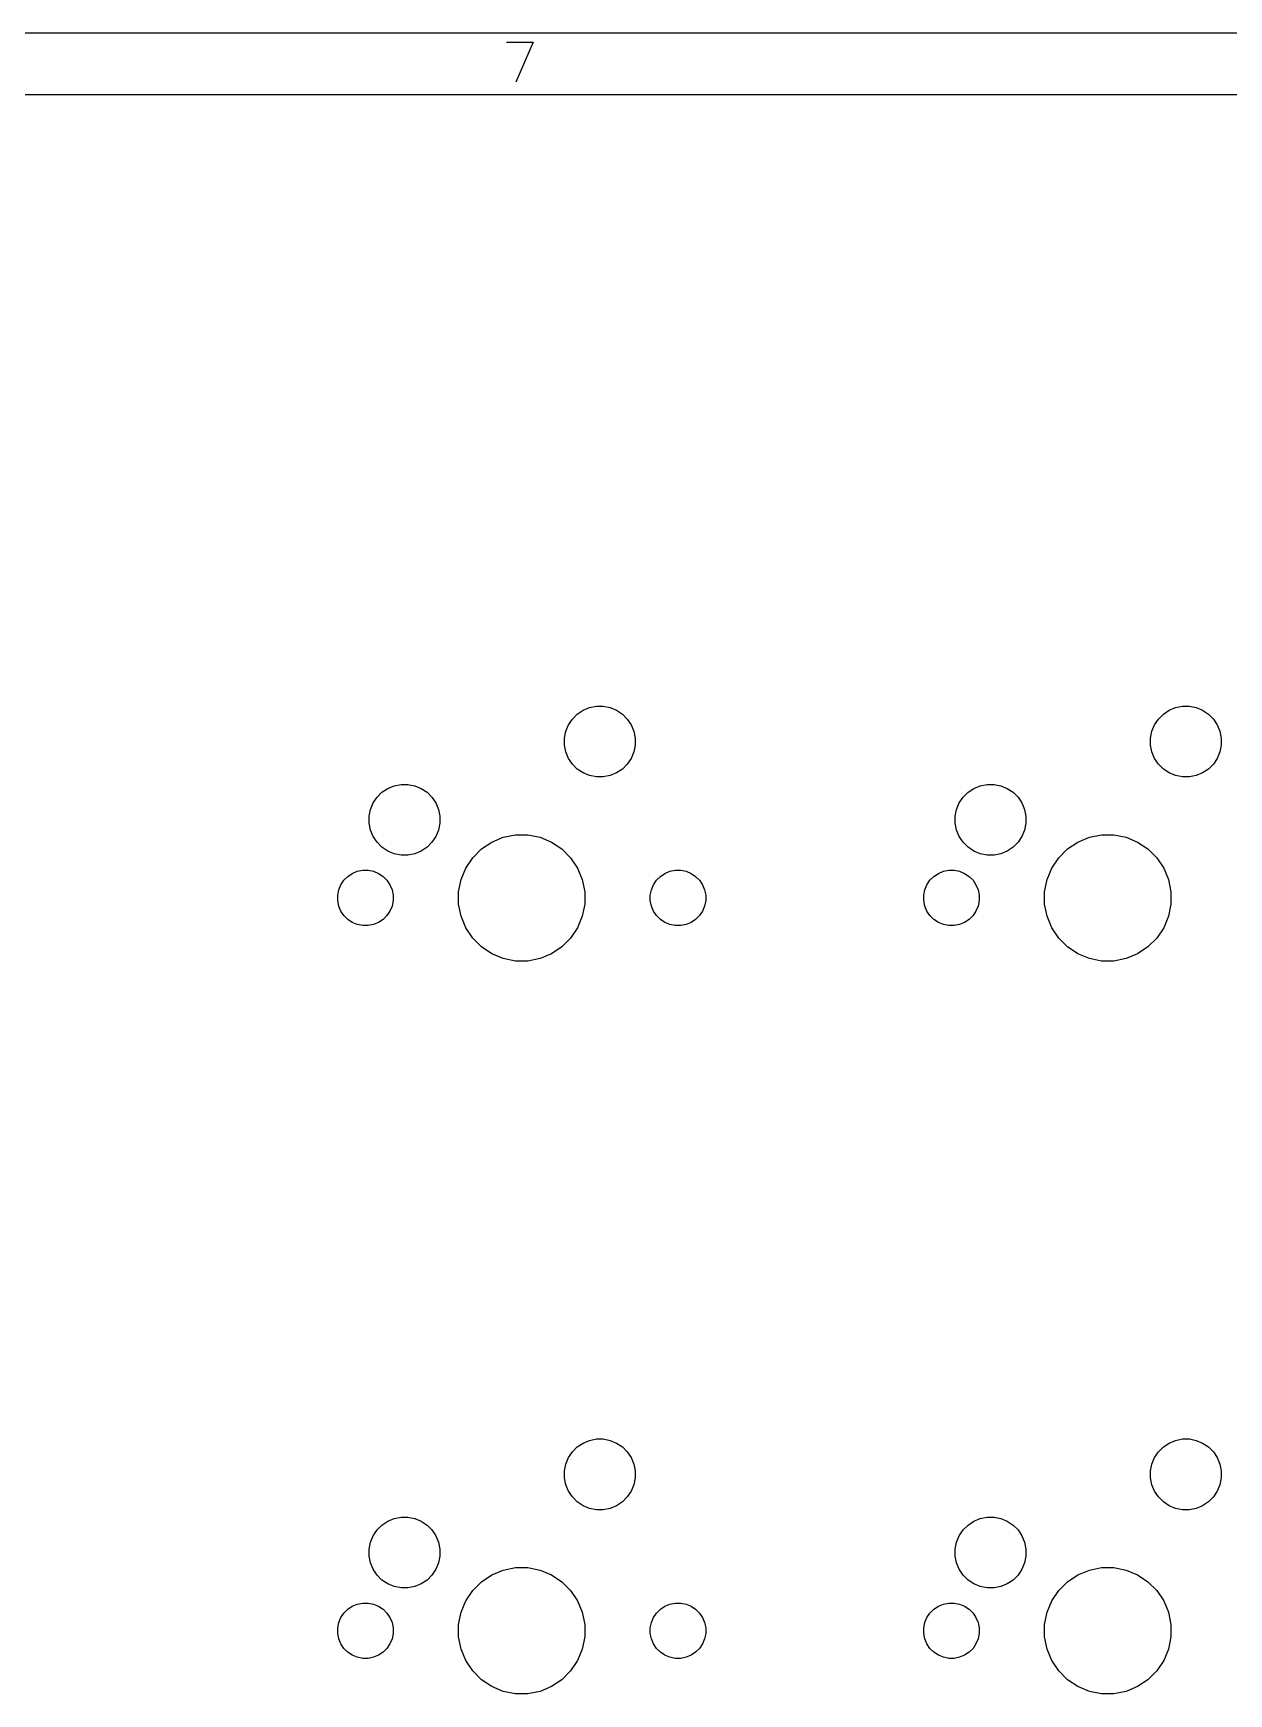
# Model space of a CAD drawing. Extents: x 0.4 to 23, y -16.1 to -0.4.
# Drawn here: x 12.594 to 14.124, y -2.518 to -0.394 of the extents above; entities that cross this region are included whole.
import ezdxf

# ---------------------------------------------------------------- set-up
doc = ezdxf.new("R2010")
doc.units = 0
doc.header["$MEASUREMENT"] = 0
doc.layers.add('BLACK', color=7, linetype='CONTINUOUS')

msp = doc.modelspace()

# ---------------------------------------------------------------- linework, layer by layer
at = {"layer": 'BLACK', "linetype": 'CONTINUOUS'}
for p, q in [((22.9923, -0.393701), (0.393701, -0.393701)), ((13.1992, -0.405043), (13.2334, -0.405043)), ((13.2334, -0.405043), (13.2114, -0.456224)), ((22.9136, -0.472441), (0.472441, -0.472441)), ((13.2786, -1.27855), (13.2836, -1.27114)), ((13.2836, -1.27114), (13.2899, -1.26483)), ((13.2899, -1.26483), (13.2973, -1.25988)), ((13.2973, -1.25988), (13.3055, -1.25646)), ((13.3055, -1.25646), (13.3143, -1.25472)), ((13.3143, -1.25472), (13.3232, -1.25472)), ((13.3232, -1.25472), (13.3319, -1.25646)), ((13.3319, -1.25646), (13.3402, -1.25988)), ((13.3402, -1.25988), (13.3476, -1.26483)), ((13.3476, -1.26483), (13.3539, -1.27114)), ((13.3539, -1.27114), (13.3589, -1.27855)), ((14.0286, -1.27855), (14.0336, -1.27114)), ((14.0336, -1.27114), (14.0399, -1.26483)), ((14.0399, -1.26483), (14.0473, -1.25988)), ((14.0473, -1.25988), (14.0555, -1.25646)), ((14.0555, -1.25646), (14.0643, -1.25472)), ((14.0643, -1.25472), (14.0732, -1.25472)), ((14.0732, -1.25472), (14.0819, -1.25646)), ((14.0819, -1.25646), (14.0902, -1.25988)), ((14.0902, -1.25988), (14.0976, -1.26483)), ((14.0976, -1.26483), (14.1039, -1.27114)), ((14.1039, -1.27114), (14.1089, -1.27855)), ((13.2735, -1.29554), (13.2752, -1.28679)), ((13.2735, -1.30446), (13.2735, -1.29554)), ((13.2752, -1.28679), (13.2786, -1.27855)), ((13.3589, -1.27855), (13.3623, -1.28679)), ((13.3623, -1.28679), (13.364, -1.29554)), ((13.364, -1.29554), (13.364, -1.30446)), ((14.0235, -1.29554), (14.0252, -1.28679)), ((14.0235, -1.30446), (14.0235, -1.29554)), ((14.0252, -1.28679), (14.0286, -1.27855)), ((14.1089, -1.27855), (14.1123, -1.28679)), ((14.1123, -1.28679), (14.114, -1.29554)), ((14.114, -1.29554), (14.114, -1.30446)), ((13.2752, -1.31321), (13.2735, -1.30446)), ((13.2786, -1.32145), (13.2752, -1.31321)), ((13.3623, -1.31321), (13.3589, -1.32145)), ((13.364, -1.30446), (13.3623, -1.31321)), ((14.0252, -1.31321), (14.0235, -1.30446)), ((14.0286, -1.32145), (14.0252, -1.31321)), ((14.1123, -1.31321), (14.1089, -1.32145)), ((14.114, -1.30446), (14.1123, -1.31321)), ((13.2836, -1.32886), (13.2786, -1.32145)), ((13.2899, -1.33517), (13.2836, -1.32886)), ((13.2973, -1.34012), (13.2899, -1.33517)), ((13.3476, -1.33517), (13.3402, -1.34012)), ((13.3539, -1.32886), (13.3476, -1.33517)), ((13.3589, -1.32145), (13.3539, -1.32886)), ((14.0336, -1.32886), (14.0286, -1.32145)), ((14.0399, -1.33517), (14.0336, -1.32886)), ((14.0473, -1.34012), (14.0399, -1.33517)), ((14.0976, -1.33517), (14.0902, -1.34012)), ((14.1039, -1.32886), (14.0976, -1.33517)), ((14.1089, -1.32145), (14.1039, -1.32886)), ((13.0473, -1.35988), (13.0555, -1.35646)), ((13.0555, -1.35646), (13.0643, -1.35472)), ((13.0643, -1.35472), (13.0732, -1.35472)), ((13.0732, -1.35472), (13.0819, -1.35646)), ((13.0819, -1.35646), (13.0902, -1.35988)), ((13.3055, -1.34354), (13.2973, -1.34012)), ((13.3143, -1.34528), (13.3055, -1.34354)), ((13.3232, -1.34528), (13.3143, -1.34528)), ((13.3319, -1.34354), (13.3232, -1.34528)), ((13.3402, -1.34012), (13.3319, -1.34354)), ((13.7973, -1.35988), (13.8055, -1.35646)), ((13.8055, -1.35646), (13.8143, -1.35472)), ((13.8143, -1.35472), (13.8232, -1.35472)), ((13.8232, -1.35472), (13.8319, -1.35646)), ((13.8319, -1.35646), (13.8402, -1.35988)), ((14.0555, -1.34354), (14.0473, -1.34012)), ((14.0643, -1.34528), (14.0555, -1.34354)), ((14.0732, -1.34528), (14.0643, -1.34528)), ((14.0819, -1.34354), (14.0732, -1.34528)), ((14.0902, -1.34012), (14.0819, -1.34354)), ((13.0252, -1.38679), (13.0286, -1.37855)), ((13.0286, -1.37855), (13.0336, -1.37114)), ((13.0336, -1.37114), (13.0399, -1.36483)), ((13.0399, -1.36483), (13.0473, -1.35988)), ((13.0902, -1.35988), (13.0976, -1.36483)), ((13.0976, -1.36483), (13.1039, -1.37114)), ((13.1039, -1.37114), (13.1089, -1.37855)), ((13.1089, -1.37855), (13.1123, -1.38679)), ((13.7752, -1.38679), (13.7786, -1.37855)), ((13.7786, -1.37855), (13.7836, -1.37114)), ((13.7836, -1.37114), (13.7899, -1.36483)), ((13.7899, -1.36483), (13.7973, -1.35988)), ((13.8402, -1.35988), (13.8476, -1.36483)), ((13.8476, -1.36483), (13.8539, -1.37114)), ((13.8539, -1.37114), (13.8589, -1.37855)), ((13.8589, -1.37855), (13.8623, -1.38679)), ((13.0235, -1.39554), (13.0252, -1.38679)), ((13.0235, -1.40446), (13.0235, -1.39554)), ((13.1123, -1.38679), (13.114, -1.39554)), ((13.114, -1.39554), (13.114, -1.40446)), ((13.7735, -1.39554), (13.7752, -1.38679)), ((13.7735, -1.40446), (13.7735, -1.39554)), ((13.8623, -1.38679), (13.864, -1.39554)), ((13.864, -1.39554), (13.864, -1.40446)), ((13.0252, -1.41321), (13.0235, -1.40446)), ((13.0286, -1.42145), (13.0252, -1.41321)), ((13.0336, -1.42886), (13.0286, -1.42145)), ((13.1089, -1.42145), (13.1039, -1.42886)), ((13.1123, -1.41321), (13.1089, -1.42145)), ((13.114, -1.40446), (13.1123, -1.41321)), ((13.1805, -1.42848), (13.1952, -1.42239)), ((13.1952, -1.42239), (13.2108, -1.41929)), ((13.2108, -1.41929), (13.2267, -1.41929)), ((13.2267, -1.41929), (13.2423, -1.42239)), ((13.2423, -1.42239), (13.257, -1.42848)), ((13.7752, -1.41321), (13.7735, -1.40446)), ((13.7786, -1.42145), (13.7752, -1.41321)), ((13.7836, -1.42886), (13.7786, -1.42145)), ((13.8589, -1.42145), (13.8539, -1.42886)), ((13.8623, -1.41321), (13.8589, -1.42145)), ((13.864, -1.40446), (13.8623, -1.41321)), ((13.9305, -1.42848), (13.9452, -1.42239)), ((13.9452, -1.42239), (13.9608, -1.41929)), ((13.9608, -1.41929), (13.9767, -1.41929)), ((13.9767, -1.41929), (13.9923, -1.42239)), ((13.9923, -1.42239), (14.007, -1.42848)), ((13.0399, -1.43517), (13.0336, -1.42886)), ((13.0473, -1.44012), (13.0399, -1.43517)), ((13.0555, -1.44354), (13.0473, -1.44012)), ((13.0643, -1.44528), (13.0555, -1.44354)), ((13.0819, -1.44354), (13.0732, -1.44528)), ((13.0902, -1.44012), (13.0819, -1.44354)), ((13.0976, -1.43517), (13.0902, -1.44012)), ((13.1039, -1.42886), (13.0976, -1.43517)), ((13.156, -1.44855), (13.1673, -1.43731)), ((13.1673, -1.43731), (13.1805, -1.42848)), ((13.257, -1.42848), (13.2702, -1.43731)), ((13.2702, -1.43731), (13.2814, -1.44855)), ((13.7899, -1.43517), (13.7836, -1.42886)), ((13.7973, -1.44012), (13.7899, -1.43517)), ((13.8055, -1.44354), (13.7973, -1.44012)), ((13.8143, -1.44528), (13.8055, -1.44354)), ((13.8319, -1.44354), (13.8232, -1.44528)), ((13.8402, -1.44012), (13.8319, -1.44354)), ((13.8476, -1.43517), (13.8402, -1.44012)), ((13.8539, -1.42886), (13.8476, -1.43517)), ((13.906, -1.44855), (13.9173, -1.43731)), ((13.9173, -1.43731), (13.9305, -1.42848)), ((14.007, -1.42848), (14.0202, -1.43731)), ((14.0202, -1.43731), (14.0314, -1.44855)), ((13.0084, -1.46593), (13.0153, -1.46457)), ((13.0153, -1.46457), (13.0222, -1.46457)), ((13.0222, -1.46457), (13.0291, -1.46593)), ((13.0732, -1.44528), (13.0643, -1.44528)), ((13.1411, -1.47646), (13.1472, -1.46177)), ((13.1472, -1.46177), (13.156, -1.44855)), ((13.2814, -1.44855), (13.2903, -1.46177)), ((13.2903, -1.46177), (13.2963, -1.47646)), ((13.4084, -1.46593), (13.4153, -1.46457)), ((13.4153, -1.46457), (13.4222, -1.46457)), ((13.4222, -1.46457), (13.4291, -1.46593)), ((13.7584, -1.46593), (13.7653, -1.46457)), ((13.7653, -1.46457), (13.7722, -1.46457)), ((13.7722, -1.46457), (13.7791, -1.46593)), ((13.8232, -1.44528), (13.8143, -1.44528)), ((13.8911, -1.47646), (13.8972, -1.46177)), ((13.8972, -1.46177), (13.906, -1.44855)), ((14.0314, -1.44855), (14.0403, -1.46177)), ((14.0403, -1.46177), (14.0463, -1.47646)), ((12.9847, -1.48966), (12.9873, -1.48322)), ((12.9873, -1.48322), (12.9912, -1.47741)), ((12.9912, -1.47741), (12.9962, -1.47248)), ((12.9962, -1.47248), (13.002, -1.4686)), ((13.002, -1.4686), (13.0084, -1.46593)), ((13.0291, -1.46593), (13.0355, -1.4686)), ((13.0355, -1.4686), (13.0413, -1.47248)), ((13.0413, -1.47248), (13.0463, -1.47741)), ((13.0463, -1.47741), (13.0501, -1.48322)), ((13.0501, -1.48322), (13.0528, -1.48966)), ((13.138, -1.49205), (13.1411, -1.47646)), ((13.2963, -1.47646), (13.2994, -1.49205)), ((13.3847, -1.48966), (13.3873, -1.48322)), ((13.3873, -1.48322), (13.3912, -1.47741)), ((13.3912, -1.47741), (13.3962, -1.47248)), ((13.3962, -1.47248), (13.402, -1.4686)), ((13.402, -1.4686), (13.4084, -1.46593)), ((13.4291, -1.46593), (13.4355, -1.4686)), ((13.4355, -1.4686), (13.4413, -1.47248)), ((13.4413, -1.47248), (13.4463, -1.47741)), ((13.4463, -1.47741), (13.4501, -1.48322)), ((13.4501, -1.48322), (13.4528, -1.48966)), ((13.7347, -1.48966), (13.7373, -1.48322)), ((13.7373, -1.48322), (13.7412, -1.47741)), ((13.7412, -1.47741), (13.7462, -1.47248)), ((13.7462, -1.47248), (13.752, -1.4686)), ((13.752, -1.4686), (13.7584, -1.46593)), ((13.7791, -1.46593), (13.7855, -1.4686)), ((13.7855, -1.4686), (13.7913, -1.47248)), ((13.7913, -1.47248), (13.7963, -1.47741)), ((13.7963, -1.47741), (13.8001, -1.48322)), ((13.8001, -1.48322), (13.8028, -1.48966)), ((13.888, -1.49205), (13.8911, -1.47646)), ((14.0463, -1.47646), (14.0494, -1.49205)), ((12.9833, -1.49651), (12.9847, -1.48966)), ((12.9833, -1.50349), (12.9833, -1.49651)), ((12.9847, -1.51034), (12.9833, -1.50349)), ((13.0528, -1.48966), (13.0542, -1.49651)), ((13.0542, -1.50349), (13.0528, -1.51034)), ((13.0542, -1.49651), (13.0542, -1.50349)), ((13.138, -1.50795), (13.138, -1.49205)), ((13.1411, -1.52354), (13.138, -1.50795)), ((13.2994, -1.50795), (13.2963, -1.52354)), ((13.2994, -1.49205), (13.2994, -1.50795)), ((13.3833, -1.49651), (13.3847, -1.48966)), ((13.3833, -1.50349), (13.3833, -1.49651)), ((13.3847, -1.51034), (13.3833, -1.50349)), ((13.4528, -1.48966), (13.4542, -1.49651)), ((13.4542, -1.50349), (13.4528, -1.51034)), ((13.4542, -1.49651), (13.4542, -1.50349)), ((13.7333, -1.49651), (13.7347, -1.48966)), ((13.7333, -1.50349), (13.7333, -1.49651)), ((13.7347, -1.51034), (13.7333, -1.50349)), ((13.8028, -1.48966), (13.8042, -1.49651)), ((13.8042, -1.50349), (13.8028, -1.51034)), ((13.8042, -1.49651), (13.8042, -1.50349)), ((13.888, -1.50795), (13.888, -1.49205)), ((13.8911, -1.52354), (13.888, -1.50795)), ((14.0494, -1.50795), (14.0463, -1.52354)), ((14.0494, -1.49205), (14.0494, -1.50795)), ((12.9873, -1.51678), (12.9847, -1.51034)), ((12.9912, -1.52259), (12.9873, -1.51678)), ((12.9962, -1.52752), (12.9912, -1.52259)), ((13.002, -1.5314), (12.9962, -1.52752)), ((13.0413, -1.52752), (13.0355, -1.5314)), ((13.0463, -1.52259), (13.0413, -1.52752)), ((13.0501, -1.51678), (13.0463, -1.52259)), ((13.0528, -1.51034), (13.0501, -1.51678)), ((13.1472, -1.53823), (13.1411, -1.52354)), ((13.2963, -1.52354), (13.2903, -1.53823)), ((13.3873, -1.51678), (13.3847, -1.51034)), ((13.3912, -1.52259), (13.3873, -1.51678)), ((13.3962, -1.52752), (13.3912, -1.52259)), ((13.402, -1.5314), (13.3962, -1.52752)), ((13.4413, -1.52752), (13.4355, -1.5314)), ((13.4463, -1.52259), (13.4413, -1.52752)), ((13.4501, -1.51678), (13.4463, -1.52259)), ((13.4528, -1.51034), (13.4501, -1.51678)), ((13.7373, -1.51678), (13.7347, -1.51034)), ((13.7412, -1.52259), (13.7373, -1.51678)), ((13.7462, -1.52752), (13.7412, -1.52259)), ((13.752, -1.5314), (13.7462, -1.52752)), ((13.7913, -1.52752), (13.7855, -1.5314)), ((13.7963, -1.52259), (13.7913, -1.52752)), ((13.8001, -1.51678), (13.7963, -1.52259)), ((13.8028, -1.51034), (13.8001, -1.51678)), ((13.8972, -1.53823), (13.8911, -1.52354)), ((14.0463, -1.52354), (14.0403, -1.53823)), ((13.0084, -1.53407), (13.002, -1.5314)), ((13.0153, -1.53543), (13.0084, -1.53407)), ((13.0222, -1.53543), (13.0153, -1.53543)), ((13.0291, -1.53407), (13.0222, -1.53543)), ((13.0355, -1.5314), (13.0291, -1.53407)), ((13.156, -1.55145), (13.1472, -1.53823)), ((13.2903, -1.53823), (13.2814, -1.55145)), ((13.4084, -1.53407), (13.402, -1.5314)), ((13.4153, -1.53543), (13.4084, -1.53407)), ((13.4222, -1.53543), (13.4153, -1.53543)), ((13.4291, -1.53407), (13.4222, -1.53543)), ((13.4355, -1.5314), (13.4291, -1.53407)), ((13.7584, -1.53407), (13.752, -1.5314)), ((13.7653, -1.53543), (13.7584, -1.53407)), ((13.7722, -1.53543), (13.7653, -1.53543)), ((13.7791, -1.53407), (13.7722, -1.53543)), ((13.7855, -1.5314), (13.7791, -1.53407)), ((13.906, -1.55145), (13.8972, -1.53823)), ((14.0403, -1.53823), (14.0314, -1.55145)), ((13.1673, -1.56269), (13.156, -1.55145)), ((13.1805, -1.57152), (13.1673, -1.56269)), ((13.1952, -1.57761), (13.1805, -1.57152)), ((13.257, -1.57152), (13.2423, -1.57761)), ((13.2702, -1.56269), (13.257, -1.57152)), ((13.2814, -1.55145), (13.2702, -1.56269)), ((13.9173, -1.56269), (13.906, -1.55145)), ((13.9305, -1.57152), (13.9173, -1.56269)), ((13.9452, -1.57761), (13.9305, -1.57152)), ((14.007, -1.57152), (13.9923, -1.57761)), ((14.0202, -1.56269), (14.007, -1.57152)), ((14.0314, -1.55145), (14.0202, -1.56269)), ((13.2108, -1.58071), (13.1952, -1.57761)), ((13.2267, -1.58071), (13.2108, -1.58071)), ((13.2423, -1.57761), (13.2267, -1.58071)), ((13.9608, -1.58071), (13.9452, -1.57761)), ((13.9767, -1.58071), (13.9608, -1.58071)), ((13.9923, -1.57761), (13.9767, -1.58071)), ((13.2786, -2.21605), (13.2836, -2.20864)), ((13.2836, -2.20864), (13.2899, -2.20233)), ((13.2899, -2.20233), (13.2973, -2.19738)), ((13.2973, -2.19738), (13.3055, -2.19396)), ((13.3055, -2.19396), (13.3143, -2.19222)), ((13.3143, -2.19222), (13.3232, -2.19222)), ((13.3232, -2.19222), (13.3319, -2.19396)), ((13.3319, -2.19396), (13.3402, -2.19738)), ((13.3402, -2.19738), (13.3476, -2.20233)), ((13.3476, -2.20233), (13.3539, -2.20864)), ((13.3539, -2.20864), (13.3589, -2.21605)), ((14.0286, -2.21605), (14.0336, -2.20864)), ((14.0336, -2.20864), (14.0399, -2.20233)), ((14.0399, -2.20233), (14.0473, -2.19738)), ((14.0473, -2.19738), (14.0555, -2.19396)), ((14.0555, -2.19396), (14.0643, -2.19222)), ((14.0643, -2.19222), (14.0732, -2.19222)), ((14.0732, -2.19222), (14.0819, -2.19396)), ((14.0819, -2.19396), (14.0902, -2.19738)), ((14.0902, -2.19738), (14.0976, -2.20233)), ((14.0976, -2.20233), (14.1039, -2.20864)), ((14.1039, -2.20864), (14.1089, -2.21605)), ((13.2735, -2.23304), (13.2752, -2.22429)), ((13.2752, -2.22429), (13.2786, -2.21605)), ((13.3589, -2.21605), (13.3623, -2.22429)), ((13.3623, -2.22429), (13.364, -2.23304)), ((14.0235, -2.23304), (14.0252, -2.22429)), ((14.0252, -2.22429), (14.0286, -2.21605)), ((14.1089, -2.21605), (14.1123, -2.22429)), ((14.1123, -2.22429), (14.114, -2.23304)), ((13.2735, -2.24196), (13.2735, -2.23304)), ((13.2752, -2.25071), (13.2735, -2.24196)), ((13.2786, -2.25895), (13.2752, -2.25071)), ((13.3623, -2.25071), (13.3589, -2.25895)), ((13.364, -2.24196), (13.3623, -2.25071)), ((13.364, -2.23304), (13.364, -2.24196)), ((14.0235, -2.24196), (14.0235, -2.23304)), ((14.0252, -2.25071), (14.0235, -2.24196)), ((14.0286, -2.25895), (14.0252, -2.25071)), ((14.1123, -2.25071), (14.1089, -2.25895)), ((14.114, -2.24196), (14.1123, -2.25071)), ((14.114, -2.23304), (14.114, -2.24196)), ((13.2836, -2.26636), (13.2786, -2.25895)), ((13.2899, -2.27267), (13.2836, -2.26636)), ((13.2973, -2.27762), (13.2899, -2.27267)), ((13.3476, -2.27267), (13.3402, -2.27762)), ((13.3539, -2.26636), (13.3476, -2.27267)), ((13.3589, -2.25895), (13.3539, -2.26636)), ((14.0336, -2.26636), (14.0286, -2.25895)), ((14.0399, -2.27267), (14.0336, -2.26636)), ((14.0473, -2.27762), (14.0399, -2.27267)), ((14.0976, -2.27267), (14.0902, -2.27762)), ((14.1039, -2.26636), (14.0976, -2.27267)), ((14.1089, -2.25895), (14.1039, -2.26636)), ((13.0473, -2.29738), (13.0555, -2.29396)), ((13.0555, -2.29396), (13.0643, -2.29222)), ((13.0643, -2.29222), (13.0732, -2.29222)), ((13.0732, -2.29222), (13.0819, -2.29396)), ((13.0819, -2.29396), (13.0902, -2.29738)), ((13.3055, -2.28104), (13.2973, -2.27762)), ((13.3143, -2.28278), (13.3055, -2.28104)), ((13.3232, -2.28278), (13.3143, -2.28278)), ((13.3319, -2.28104), (13.3232, -2.28278)), ((13.3402, -2.27762), (13.3319, -2.28104)), ((13.7973, -2.29738), (13.8055, -2.29396)), ((13.8055, -2.29396), (13.8143, -2.29222)), ((13.8143, -2.29222), (13.8232, -2.29222)), ((13.8232, -2.29222), (13.8319, -2.29396)), ((13.8319, -2.29396), (13.8402, -2.29738)), ((14.0555, -2.28104), (14.0473, -2.27762)), ((14.0643, -2.28278), (14.0555, -2.28104)), ((14.0732, -2.28278), (14.0643, -2.28278)), ((14.0819, -2.28104), (14.0732, -2.28278)), ((14.0902, -2.27762), (14.0819, -2.28104)), ((13.0286, -2.31605), (13.0336, -2.30864)), ((13.0336, -2.30864), (13.0399, -2.30233)), ((13.0399, -2.30233), (13.0473, -2.29738)), ((13.0902, -2.29738), (13.0976, -2.30233)), ((13.0976, -2.30233), (13.1039, -2.30864)), ((13.1039, -2.30864), (13.1089, -2.31605)), ((13.7786, -2.31605), (13.7836, -2.30864)), ((13.7836, -2.30864), (13.7899, -2.30233)), ((13.7899, -2.30233), (13.7973, -2.29738)), ((13.8402, -2.29738), (13.8476, -2.30233)), ((13.8476, -2.30233), (13.8539, -2.30864)), ((13.8539, -2.30864), (13.8589, -2.31605)), ((13.0235, -2.33304), (13.0252, -2.32429)), ((13.0235, -2.34196), (13.0235, -2.33304)), ((13.0252, -2.32429), (13.0286, -2.31605)), ((13.1089, -2.31605), (13.1123, -2.32429)), ((13.1123, -2.32429), (13.114, -2.33304)), ((13.114, -2.33304), (13.114, -2.34196)), ((13.7735, -2.33304), (13.7752, -2.32429)), ((13.7735, -2.34196), (13.7735, -2.33304)), ((13.7752, -2.32429), (13.7786, -2.31605)), ((13.8589, -2.31605), (13.8623, -2.32429)), ((13.8623, -2.32429), (13.864, -2.33304)), ((13.864, -2.33304), (13.864, -2.34196)), ((13.0252, -2.35071), (13.0235, -2.34196)), ((13.0286, -2.35895), (13.0252, -2.35071)), ((13.1123, -2.35071), (13.1089, -2.35895)), ((13.114, -2.34196), (13.1123, -2.35071)), ((13.1952, -2.35989), (13.2108, -2.35679)), ((13.2108, -2.35679), (13.2267, -2.35679)), ((13.2267, -2.35679), (13.2423, -2.35989)), ((13.7752, -2.35071), (13.7735, -2.34196)), ((13.7786, -2.35895), (13.7752, -2.35071)), ((13.8623, -2.35071), (13.8589, -2.35895)), ((13.864, -2.34196), (13.8623, -2.35071)), ((13.9452, -2.35989), (13.9608, -2.35679)), ((13.9608, -2.35679), (13.9767, -2.35679)), ((13.9767, -2.35679), (13.9923, -2.35989)), ((13.0336, -2.36636), (13.0286, -2.35895)), ((13.0399, -2.37267), (13.0336, -2.36636)), ((13.0473, -2.37762), (13.0399, -2.37267)), ((13.0555, -2.38104), (13.0473, -2.37762)), ((13.0902, -2.37762), (13.0819, -2.38104)), ((13.0976, -2.37267), (13.0902, -2.37762)), ((13.1039, -2.36636), (13.0976, -2.37267)), ((13.1089, -2.35895), (13.1039, -2.36636)), ((13.156, -2.38605), (13.1673, -2.37481)), ((13.1673, -2.37481), (13.1805, -2.36598)), ((13.1805, -2.36598), (13.1952, -2.35989)), ((13.2423, -2.35989), (13.257, -2.36598)), ((13.257, -2.36598), (13.2702, -2.37481)), ((13.2702, -2.37481), (13.2814, -2.38605)), ((13.7836, -2.36636), (13.7786, -2.35895)), ((13.7899, -2.37267), (13.7836, -2.36636)), ((13.7973, -2.37762), (13.7899, -2.37267)), ((13.8055, -2.38104), (13.7973, -2.37762)), ((13.8402, -2.37762), (13.8319, -2.38104)), ((13.8476, -2.37267), (13.8402, -2.37762)), ((13.8539, -2.36636), (13.8476, -2.37267)), ((13.8589, -2.35895), (13.8539, -2.36636)), ((13.906, -2.38605), (13.9173, -2.37481)), ((13.9173, -2.37481), (13.9305, -2.36598)), ((13.9305, -2.36598), (13.9452, -2.35989)), ((13.9923, -2.35989), (14.007, -2.36598)), ((14.007, -2.36598), (14.0202, -2.37481)), ((14.0202, -2.37481), (14.0314, -2.38605)), ((13.0643, -2.38278), (13.0555, -2.38104)), ((13.0732, -2.38278), (13.0643, -2.38278)), ((13.0819, -2.38104), (13.0732, -2.38278)), ((13.1411, -2.41396), (13.1472, -2.39927)), ((13.1472, -2.39927), (13.156, -2.38605)), ((13.2814, -2.38605), (13.2903, -2.39927)), ((13.2903, -2.39927), (13.2963, -2.41396)), ((13.8143, -2.38278), (13.8055, -2.38104)), ((13.8232, -2.38278), (13.8143, -2.38278)), ((13.8319, -2.38104), (13.8232, -2.38278)), ((13.8911, -2.41396), (13.8972, -2.39927)), ((13.8972, -2.39927), (13.906, -2.38605)), ((14.0314, -2.38605), (14.0403, -2.39927)), ((14.0403, -2.39927), (14.0463, -2.41396)), ((12.9847, -2.42716), (12.9873, -2.42072)), ((12.9873, -2.42072), (12.9912, -2.41491)), ((12.9912, -2.41491), (12.9962, -2.40998)), ((12.9962, -2.40998), (13.002, -2.4061)), ((13.002, -2.4061), (13.0084, -2.40343)), ((13.0084, -2.40343), (13.0153, -2.40207)), ((13.0153, -2.40207), (13.0222, -2.40207)), ((13.0222, -2.40207), (13.0291, -2.40343)), ((13.0291, -2.40343), (13.0355, -2.4061)), ((13.0355, -2.4061), (13.0413, -2.40998)), ((13.0413, -2.40998), (13.0463, -2.41491)), ((13.0463, -2.41491), (13.0501, -2.42072)), ((13.0501, -2.42072), (13.0528, -2.42716)), ((13.138, -2.42955), (13.1411, -2.41396)), ((13.2963, -2.41396), (13.2994, -2.42955)), ((13.3847, -2.42716), (13.3873, -2.42072)), ((13.3873, -2.42072), (13.3912, -2.41491)), ((13.3912, -2.41491), (13.3962, -2.40998)), ((13.3962, -2.40998), (13.402, -2.4061)), ((13.402, -2.4061), (13.4084, -2.40343)), ((13.4084, -2.40343), (13.4153, -2.40207)), ((13.4153, -2.40207), (13.4222, -2.40207)), ((13.4222, -2.40207), (13.4291, -2.40343)), ((13.4291, -2.40343), (13.4355, -2.4061)), ((13.4355, -2.4061), (13.4413, -2.40998)), ((13.4413, -2.40998), (13.4463, -2.41491)), ((13.4463, -2.41491), (13.4501, -2.42072)), ((13.4501, -2.42072), (13.4528, -2.42716)), ((13.7347, -2.42716), (13.7373, -2.42072)), ((13.7373, -2.42072), (13.7412, -2.41491)), ((13.7412, -2.41491), (13.7462, -2.40998)), ((13.7462, -2.40998), (13.752, -2.4061)), ((13.752, -2.4061), (13.7584, -2.40343)), ((13.7584, -2.40343), (13.7653, -2.40207)), ((13.7653, -2.40207), (13.7722, -2.40207)), ((13.7722, -2.40207), (13.7791, -2.40343)), ((13.7791, -2.40343), (13.7855, -2.4061)), ((13.7855, -2.4061), (13.7913, -2.40998)), ((13.7913, -2.40998), (13.7963, -2.41491)), ((13.7963, -2.41491), (13.8001, -2.42072)), ((13.8001, -2.42072), (13.8028, -2.42716)), ((13.888, -2.42955), (13.8911, -2.41396)), ((14.0463, -2.41396), (14.0494, -2.42955)), ((12.9833, -2.43401), (12.9847, -2.42716)), ((12.9833, -2.44099), (12.9833, -2.43401)), ((12.9847, -2.44784), (12.9833, -2.44099)), ((13.0528, -2.42716), (13.0542, -2.43401)), ((13.0542, -2.44099), (13.0528, -2.44784)), ((13.0542, -2.43401), (13.0542, -2.44099)), ((13.138, -2.44545), (13.138, -2.42955)), ((13.2994, -2.42955), (13.2994, -2.44545)), ((13.3833, -2.43401), (13.3847, -2.42716)), ((13.3833, -2.44099), (13.3833, -2.43401)), ((13.3847, -2.44784), (13.3833, -2.44099)), ((13.4528, -2.42716), (13.4542, -2.43401)), ((13.4542, -2.44099), (13.4528, -2.44784)), ((13.4542, -2.43401), (13.4542, -2.44099)), ((13.7333, -2.43401), (13.7347, -2.42716)), ((13.7333, -2.44099), (13.7333, -2.43401)), ((13.7347, -2.44784), (13.7333, -2.44099)), ((13.8028, -2.42716), (13.8042, -2.43401)), ((13.8042, -2.44099), (13.8028, -2.44784)), ((13.8042, -2.43401), (13.8042, -2.44099)), ((13.888, -2.44545), (13.888, -2.42955)), ((14.0494, -2.42955), (14.0494, -2.44545)), ((12.9873, -2.45428), (12.9847, -2.44784)), ((12.9912, -2.46009), (12.9873, -2.45428)), ((12.9962, -2.46502), (12.9912, -2.46009)), ((13.0463, -2.46009), (13.0413, -2.46502)), ((13.0501, -2.45428), (13.0463, -2.46009)), ((13.0528, -2.44784), (13.0501, -2.45428)), ((13.1411, -2.46104), (13.138, -2.44545)), ((13.1472, -2.47573), (13.1411, -2.46104)), ((13.2963, -2.46104), (13.2903, -2.47573)), ((13.2994, -2.44545), (13.2963, -2.46104)), ((13.3873, -2.45428), (13.3847, -2.44784)), ((13.3912, -2.46009), (13.3873, -2.45428)), ((13.3962, -2.46502), (13.3912, -2.46009)), ((13.4463, -2.46009), (13.4413, -2.46502)), ((13.4501, -2.45428), (13.4463, -2.46009)), ((13.4528, -2.44784), (13.4501, -2.45428)), ((13.7373, -2.45428), (13.7347, -2.44784)), ((13.7412, -2.46009), (13.7373, -2.45428)), ((13.7462, -2.46502), (13.7412, -2.46009)), ((13.7963, -2.46009), (13.7913, -2.46502)), ((13.8001, -2.45428), (13.7963, -2.46009)), ((13.8028, -2.44784), (13.8001, -2.45428)), ((13.8911, -2.46104), (13.888, -2.44545)), ((13.8972, -2.47573), (13.8911, -2.46104)), ((14.0463, -2.46104), (14.0403, -2.47573)), ((14.0494, -2.44545), (14.0463, -2.46104)), ((13.002, -2.4689), (12.9962, -2.46502)), ((13.0084, -2.47157), (13.002, -2.4689)), ((13.0153, -2.47293), (13.0084, -2.47157)), ((13.0222, -2.47293), (13.0153, -2.47293)), ((13.0291, -2.47157), (13.0222, -2.47293)), ((13.0355, -2.4689), (13.0291, -2.47157)), ((13.0413, -2.46502), (13.0355, -2.4689)), ((13.156, -2.48895), (13.1472, -2.47573)), ((13.2903, -2.47573), (13.2814, -2.48895)), ((13.402, -2.4689), (13.3962, -2.46502)), ((13.4084, -2.47157), (13.402, -2.4689)), ((13.4153, -2.47293), (13.4084, -2.47157)), ((13.4222, -2.47293), (13.4153, -2.47293)), ((13.4291, -2.47157), (13.4222, -2.47293)), ((13.4355, -2.4689), (13.4291, -2.47157)), ((13.4413, -2.46502), (13.4355, -2.4689)), ((13.752, -2.4689), (13.7462, -2.46502)), ((13.7584, -2.47157), (13.752, -2.4689)), ((13.7653, -2.47293), (13.7584, -2.47157)), ((13.7722, -2.47293), (13.7653, -2.47293)), ((13.7791, -2.47157), (13.7722, -2.47293)), ((13.7855, -2.4689), (13.7791, -2.47157)), ((13.7913, -2.46502), (13.7855, -2.4689)), ((13.906, -2.48895), (13.8972, -2.47573)), ((14.0403, -2.47573), (14.0314, -2.48895)), ((13.1673, -2.50019), (13.156, -2.48895)), ((13.1805, -2.50902), (13.1673, -2.50019)), ((13.2702, -2.50019), (13.257, -2.50902)), ((13.2814, -2.48895), (13.2702, -2.50019)), ((13.9173, -2.50019), (13.906, -2.48895)), ((13.9305, -2.50902), (13.9173, -2.50019)), ((14.0202, -2.50019), (14.007, -2.50902)), ((14.0314, -2.48895), (14.0202, -2.50019)), ((13.1952, -2.51511), (13.1805, -2.50902)), ((13.2108, -2.51821), (13.1952, -2.51511)), ((13.2267, -2.51821), (13.2108, -2.51821)), ((13.2423, -2.51511), (13.2267, -2.51821)), ((13.257, -2.50902), (13.2423, -2.51511)), ((13.9452, -2.51511), (13.9305, -2.50902)), ((13.9608, -2.51821), (13.9452, -2.51511)), ((13.9767, -2.51821), (13.9608, -2.51821)), ((13.9923, -2.51511), (13.9767, -2.51821)), ((14.007, -2.50902), (13.9923, -2.51511))]:
    msp.add_line(p, q, dxfattribs=at)

doc.saveas('drawing.dxf')
